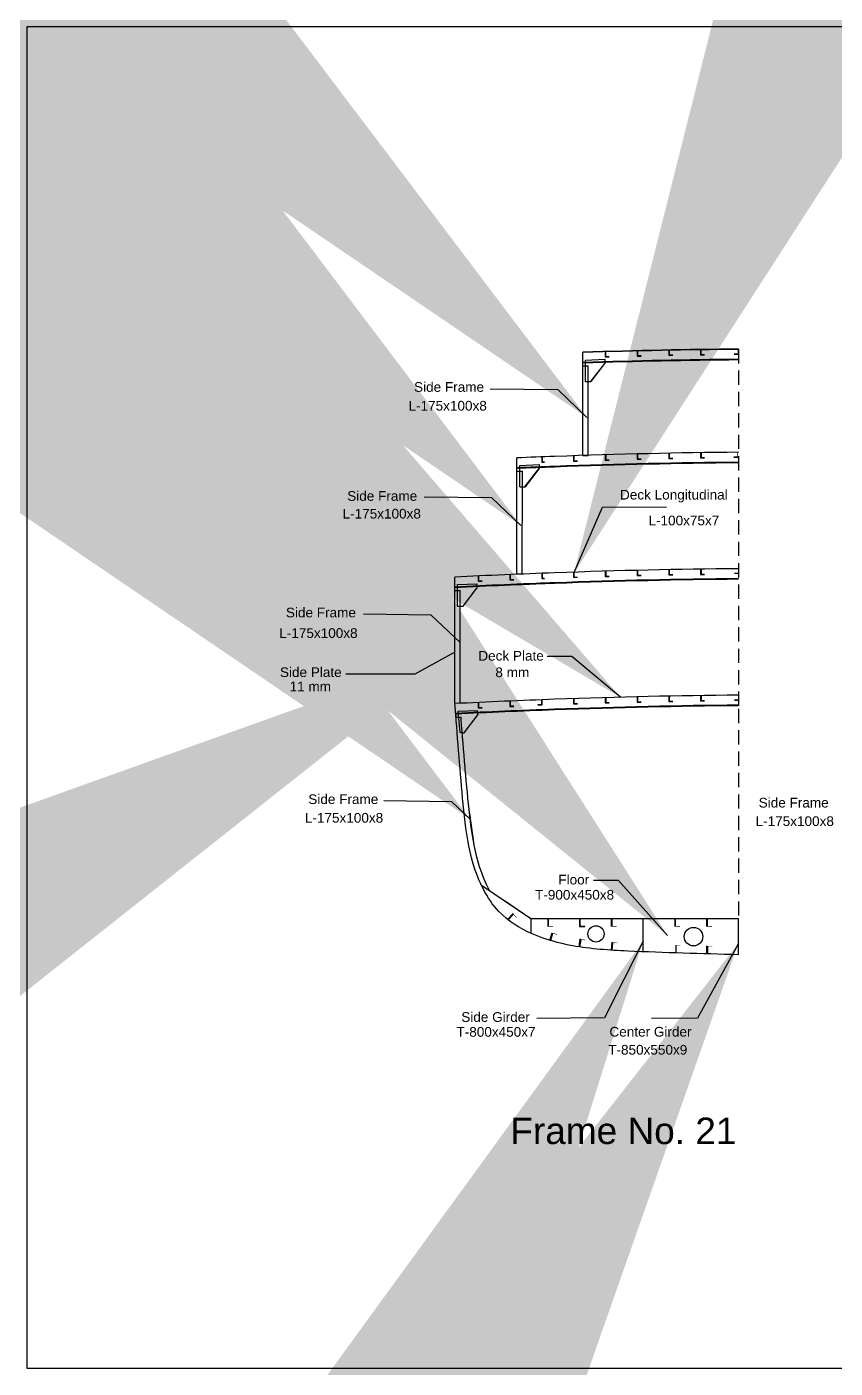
# Model space of a CAD drawing. Header units: inches. Extents: x 19.8 to 70.8, y 11.9 to 35.4.
# Drawn here: x 19.78 to 33.93, y 11.85 to 35.36 of the extents above; entities that cross this region are included whole.
import ezdxf
from ezdxf.enums import TextEntityAlignment as Align

# ---------------------------------------------------------------- set-up
doc = ezdxf.new("R2010")
doc.units = ezdxf.units.IN
doc.header["$MEASUREMENT"] = 0
doc.linetypes.add('C_SOLID_M', pattern=[0])
doc.linetypes.add('HIDDEN', pattern=[0.375, 0.25, -0.125])
for name, color, linetype in [('1', 7, 'Continuous'), ('DITTOS', 2, 'C_SOLID_M'), ('L', 3, 'Continuous'), ('T', 4, 'Continuous')]:
    doc.layers.add(name, color=color, linetype=linetype)
doc.layers.add('hatch', color=255, linetype='Continuous', lineweight=9)
doc.layers.add('Text', color=7, linetype='Continuous', lineweight=13)
doc.styles.get("Standard").update_dxf_attribs({"font": 'arial.ttf'})
doc.dimstyles.get("Standard").update_dxf_attribs({"dimtxt": 0.18, "dimasz": 0.18, "dimexe": 0.18, "dimexo": 0.0625, "dimgap": 0.09, "dimtad": 0, "dimtih": 1, "dimtoh": 1, "dimdec": 4, "dimzin": 0, "dimdsep": 46, "dimtxsty": 'Standard', "dimcen": 0.09, "dimadec": 0, "dimazin": 0, "dimtfac": 1, "dimtdec": 4, "dimtofl": 0, "dimtmove": 0, "dimatfit": 3, "dimfxl": 1, "dimtolj": 1, "dimtzin": 0, "dimarcsym": 0})

msp = doc.modelspace()

# ---------------------------------------------------------------- hatches: boundary and pattern name
at = {"layer": 'L'}
h = msp.add_hatch(color=256, dxfattribs=at)
h.dxf.hatch_style = 1
h.paths.add_polyline_path([(29.91263753515063, 29.66743245836022), (29.90614643515062, 29.66743245836022), (29.90614643515062, 29.57470245836022), (29.97569393515061, 29.57470245836022), (29.97569393515061, 29.58119355836023), (29.91263753515063, 29.58119355836023)])
h = msp.add_hatch(color=256, dxfattribs=at)
h.dxf.hatch_style = 1
h.paths.add_polyline_path([(30.46903686806412, 29.682316099595), (30.46254576806417, 29.682316099595), (30.46254576806417, 29.58958609959501), (30.53209326806416, 29.58958609959501), (30.53209326806416, 29.59607719959499), (30.46903686806412, 29.59607719959499)])
h = msp.add_hatch(color=256, dxfattribs=at)
h.dxf.hatch_style = 1
h.paths.add_polyline_path([(31.0258593544879, 29.69446854606415), (31.01936825448789, 29.69446854606415), (31.01936825448789, 29.60173854606415), (31.08891575448788, 29.60173854606415), (31.08891575448788, 29.60822964606416), (31.0258593544879, 29.60822964606416)])
h = msp.add_hatch(color=256, dxfattribs=at)
h.dxf.hatch_style = 1
h.paths.add_polyline_path([(31.58174527587833, 29.70373139696867), (31.57525417587838, 29.70373139696867), (31.57525417587838, 29.61100139696867), (31.64480167587837, 29.61100139696867), (31.64480167587837, 29.61749249696868), (31.58174527587833, 29.61749249696868)])
h = msp.add_hatch(color=256, dxfattribs=at)
h.dxf.hatch_style = 1
h.paths.add_polyline_path([(32.22299856140649, 29.71088962028302), (32.2294896614065, 29.71088962028302), (32.2294896614065, 29.61815962028303), (32.15994216140651, 29.61815962028303), (32.15994216140651, 29.62465072028303), (32.22299856140649, 29.62465072028303)])
h = msp.add_hatch(color=256, dxfattribs=at)
h.dxf.hatch_style = 1
h.paths.add_polyline_path([(28.84349066835654, 27.72939088917177), (28.84349066835654, 27.73588198917176), (28.80002883862769, 27.73588198917178), (28.80002883862769, 27.82212088917177), (28.79353773862768, 27.82212088917177), (28.79353773862768, 27.72939088917177)])
h = msp.add_hatch(color=256, dxfattribs=at)
h.dxf.hatch_style = 1
h.paths.add_polyline_path([(29.35604933047379, 27.84184971755553), (29.34955823047379, 27.84184971755553), (29.34955823047379, 27.74911971755554), (29.41910573047383, 27.74911971755554), (29.41910573047383, 27.75561081755554), (29.35604933047379, 27.75561081755554)])
h = msp.add_hatch(color=256, dxfattribs=at)
h.dxf.hatch_style = 1
h.paths.add_polyline_path([(29.91286138472992, 27.85929194186362), (29.90637028472991, 27.85929194186362), (29.90637028472991, 27.76656194186362), (29.97591778472996, 27.76656194186362), (29.97591778472996, 27.77305304186363), (29.91286138472992, 27.77305304186363)])
h = msp.add_hatch(color=256, dxfattribs=at)
h.dxf.hatch_style = 1
h.paths.add_polyline_path([(30.46926071764347, 27.8741755830984), (30.46276961764346, 27.8741755830984), (30.46276961764346, 27.78144558309841), (30.53231711764345, 27.78144558309841), (30.53231711764345, 27.78793668309838), (30.46926071764347, 27.78793668309838)])
h = msp.add_hatch(color=256, dxfattribs=at)
h.dxf.hatch_style = 1
h.paths.add_polyline_path([(31.02608320406719, 27.88632802956754), (31.01959210406724, 27.88632802956754), (31.01959210406724, 27.79359802956755), (31.08913960406723, 27.79359802956755), (31.08913960406723, 27.80008912956755), (31.02608320406719, 27.80008912956755)])
h = msp.add_hatch(color=256, dxfattribs=at)
h.dxf.hatch_style = 1
h.paths.add_polyline_path([(31.58196912545768, 27.89559088047207), (31.57547802545767, 27.89559088047207), (31.57547802545767, 27.80286088047207), (31.64502552545767, 27.80286088047207), (31.64502552545767, 27.80935198047208), (31.58196912545768, 27.80935198047208)])
h = msp.add_hatch(color=256, dxfattribs=at)
h.dxf.hatch_style = 1
h.paths.add_polyline_path([(32.22069442464232, 27.90263634167031), (32.22718552464227, 27.90263634167031), (32.22718552464227, 27.80990634167028), (32.15763802464228, 27.80990634167028), (32.15763802464228, 27.81639744167029), (32.22069442464232, 27.81639744167029)])
h = msp.add_hatch(color=256, dxfattribs=at)
h.dxf.hatch_style = 1
h.paths.add_polyline_path([(31.58196912545768, 25.85553088047208), (31.57547802545767, 25.85553088047208), (31.57547802545767, 25.76280088047208), (31.64502552545767, 25.76280088047208), (31.64502552545767, 25.76929198047209), (31.58196912545768, 25.76929198047209)])
h = msp.add_hatch(color=256, dxfattribs=at)
h.dxf.hatch_style = 1
h.paths.add_polyline_path([(32.2298159798889, 25.8626484090872), (32.2363070798889, 25.8626484090872), (32.2363070798889, 25.7699184090872), (32.16675957988891, 25.7699184090872), (32.16675957988891, 25.77640950908721), (32.2298159798889, 25.77640950908721)])
h = msp.add_hatch(color=256, dxfattribs=at)
h.dxf.hatch_style = 1
h.paths.add_polyline_path([(27.68747760705109, 25.73534691089917), (27.68098650705109, 25.73534691089917), (27.68098650705109, 25.64261691089915), (27.7505340070511, 25.64261691089915), (27.7505340070511, 25.64910801089916), (27.68747760705109, 25.64910801089916)])
h = msp.add_hatch(color=256, dxfattribs=at)
h.dxf.hatch_style = 1
h.paths.add_polyline_path([(28.24326814306894, 25.76001509519136), (28.23677704306894, 25.76001509519136), (28.23677704306894, 25.66728509519134), (28.30632454306892, 25.66728509519134), (28.30632454306892, 25.67377619519134), (28.24326814306894, 25.67377619519134)])
h = msp.add_hatch(color=256, dxfattribs=at)
h.dxf.hatch_style = 1
h.paths.add_polyline_path([(28.84349066835654, 25.68933088917179), (28.84349066835654, 25.69582198917177), (28.80002883862769, 25.69582198917177), (28.80002883862769, 25.78206088917178), (28.79353773862768, 25.78206088917178), (28.79353773862768, 25.68933088917179)])
h = msp.add_hatch(color=256, dxfattribs=at)
h.dxf.hatch_style = 1
h.paths.add_polyline_path([(28.84349066835659, 25.68933088917176), (28.84349066835659, 25.69582198917177), (28.80002883862769, 25.69582198917177), (28.80002883862769, 25.78206088917178), (28.79353773862768, 25.78206088917178), (28.79353773862768, 25.68933088917176)])
h = msp.add_hatch(color=256, dxfattribs=at)
h.dxf.hatch_style = 1
h.paths.add_polyline_path([(29.35604933047379, 25.80178971755554), (29.34955823047379, 25.80178971755554), (29.34955823047379, 25.70905971755555), (29.41910573047383, 25.70905971755555), (29.41910573047383, 25.71555081755555), (29.35604933047379, 25.71555081755555)])
h = msp.add_hatch(color=256, dxfattribs=at)
h.dxf.hatch_style = 1
h.paths.add_polyline_path([(29.91286138472992, 25.81923194186363), (29.90637028472991, 25.81923194186363), (29.90637028472991, 25.72650194186363), (29.97591778472996, 25.72650194186363), (29.97591778472996, 25.73299304186364), (29.91286138472992, 25.73299304186364)])
h = msp.add_hatch(color=256, dxfattribs=at)
h.dxf.hatch_style = 1
h.paths.add_polyline_path([(30.46926071764347, 25.83411558309841), (30.46276961764346, 25.83411558309841), (30.46276961764346, 25.74138558309839), (30.53231711764345, 25.74138558309839), (30.53231711764345, 25.74787668309839), (30.46926071764347, 25.74787668309839)])
h = msp.add_hatch(color=256, dxfattribs=at)
h.dxf.hatch_style = 1
h.paths.add_polyline_path([(31.02608320406719, 25.84626802956755), (31.01959210406724, 25.84626802956755), (31.01959210406724, 25.75353802956756), (31.08913960406723, 25.75353802956756), (31.08913960406723, 25.76002912956757), (31.02608320406719, 25.76002912956757)])
h = msp.add_hatch(color=256, dxfattribs=at)
h.dxf.hatch_style = 1
h.paths.add_polyline_path([(27.68747760705106, 23.51909991089919), (27.68098650705106, 23.51909991089919), (27.68098650705106, 23.42636991089917), (27.75053400705108, 23.42636991089917), (27.75053400705108, 23.43286101089917), (27.68747760705106, 23.43286101089917)])
h = msp.add_hatch(color=256, dxfattribs=at)
h.dxf.hatch_style = 1
h.paths.add_polyline_path([(28.24326814306891, 23.54376809519137), (28.23677704306891, 23.54376809519137), (28.23677704306891, 23.45103809519135), (28.3063245430689, 23.45103809519135), (28.3063245430689, 23.45752919519136), (28.24326814306891, 23.45752919519136)])
h = msp.add_hatch(color=256, dxfattribs=at)
h.dxf.hatch_style = 1
h.paths.add_polyline_path([(28.78704663862768, 23.56581388917179), (28.79353773862768, 23.56581388917179), (28.79353773862768, 23.47308388917177), (28.72399023862769, 23.47308388917177), (28.72399023862769, 23.47957498917178), (28.78704663862768, 23.47957498917178)])
h = msp.add_hatch(color=256, dxfattribs=at)
h.dxf.hatch_style = 1
h.paths.add_polyline_path([(28.74358480889883, 23.47308388917177), (28.74358480889883, 23.47957498917178), (28.78704663862768, 23.47957498917178), (28.78704663862768, 23.56581388917179), (28.79353773862773, 23.56581388917179), (28.79353773862773, 23.47308388917177)])
h = msp.add_hatch(color=256, dxfattribs=at)
h.dxf.hatch_style = 1
h.paths.add_polyline_path([(29.35604933047379, 23.58554271755555), (29.34955823047379, 23.58554271755555), (29.34955823047379, 23.49281271755556), (29.41910573047377, 23.49281271755556), (29.41910573047377, 23.49930381755554), (29.35604933047379, 23.49930381755554)])
h = msp.add_hatch(color=256, dxfattribs=at)
h.dxf.hatch_style = 1
h.paths.add_polyline_path([(29.91286138472992, 23.60298494186364), (29.90637028472991, 23.60298494186364), (29.90637028472991, 23.51025494186364), (29.97591778472996, 23.51025494186364), (29.97591778472996, 23.51674604186365), (29.91286138472992, 23.51674604186365)])
h = msp.add_hatch(color=256, dxfattribs=at)
h.dxf.hatch_style = 1
h.paths.add_polyline_path([(30.46926071764347, 23.6178685830984), (30.46276961764346, 23.6178685830984), (30.46276961764346, 23.5251385830984), (30.53231711764345, 23.5251385830984), (30.53231711764345, 23.53162968309841), (30.46926071764347, 23.53162968309841)])
h = msp.add_hatch(color=256, dxfattribs=at)
h.dxf.hatch_style = 1
h.paths.add_polyline_path([(31.02608320406719, 23.63002102956757), (31.01959210406724, 23.63002102956757), (31.01959210406724, 23.53729102956755), (31.08913960406717, 23.53729102956755), (31.08913960406717, 23.54378212956755), (31.02608320406719, 23.54378212956755)])
h = msp.add_hatch(color=256, dxfattribs=at)
h.dxf.hatch_style = 1
h.paths.add_polyline_path([(31.58196912545768, 23.63928388047209), (31.57547802545767, 23.63928388047209), (31.57547802545767, 23.54655388047207), (31.64502552545767, 23.54655388047207), (31.64502552545767, 23.55304498047207), (31.58196912545768, 23.55304498047207)])
h = msp.add_hatch(color=256, dxfattribs=at)
h.dxf.hatch_style = 1
h.paths.add_polyline_path([(32.22984493246769, 23.64640163923974), (32.2363360324677, 23.64640163923974), (32.2363360324677, 23.55367163923975), (32.16678853246771, 23.55367163923975), (32.16678853246771, 23.56016273923975), (32.22984493246769, 23.56016273923975)])
h = msp.add_hatch(color=256, dxfattribs=at)
h.dxf.hatch_style = 1
h.paths.add_polyline_path([(28.20346987053973, 19.71088125250037), (28.19672089160361, 19.71724048298212), (28.29210934883031, 19.81847516702329), (28.3595991381911, 19.75488286220547), (28.35323990770929, 19.74813388326938), (28.29249909728462, 19.80536695760539)])
h = msp.add_hatch(color=256, dxfattribs=at)
h.dxf.hatch_style = 1
h.paths.add_polyline_path([(28.90685476985285, 19.59950215454356), (28.99123906985286, 19.59950215454356), (28.99123906985286, 19.59115645454357), (28.89850906985289, 19.59115645454357), (28.89850906985289, 19.73025145454355), (28.90685476985285, 19.73025145454355)])
h = msp.add_hatch(color=256, dxfattribs=at)
h.dxf.hatch_style = 1
h.paths.add_polyline_path([(29.46325225412258, 19.59915032566745), (29.54763655412259, 19.59915032566745), (29.54763655412259, 19.59080462566746), (29.45490655412262, 19.59080462566746), (29.45490655412262, 19.72989962566747), (29.46325225412258, 19.72989962566747)])
h = msp.add_hatch(color=256, dxfattribs=at)
h.dxf.hatch_style = 1
h.paths.add_polyline_path([(30.0196322541226, 19.59915032566745), (30.10401655412261, 19.59915032566745), (30.10401655412261, 19.59080462566746), (30.01128655412259, 19.59080462566746), (30.01128655412259, 19.72989962566747), (30.0196322541226, 19.72989962566747)])
h = msp.add_hatch(color=256, dxfattribs=at)
h.dxf.hatch_style = 1
h.paths.add_polyline_path([(31.13239225412259, 19.59915032566745), (31.2167765541226, 19.59915032566745), (31.2167765541226, 19.59080462566746), (31.12404655412263, 19.59080462566746), (31.12404655412263, 19.72989962566747), (31.13239225412259, 19.72989962566747)])
h = msp.add_hatch(color=256, dxfattribs=at)
h.dxf.hatch_style = 1
h.paths.add_polyline_path([(31.68877225412261, 19.59915032566745), (31.77315655412262, 19.59915032566745), (31.77315655412262, 19.59080462566746), (31.6804265541226, 19.59080462566746), (31.6804265541226, 19.72989962566747), (31.68877225412261, 19.72989962566747)])
h = msp.add_hatch(color=256, dxfattribs=at)
h.dxf.hatch_style = 1
h.paths.add_polyline_path([(28.9444467522139, 19.34768361730268), (28.93554726224443, 19.35028892098609), (28.9746268174956, 19.48378127052856), (29.0636217171906, 19.4577282336944), (29.06101641350719, 19.44882874372489), (28.98092100378171, 19.47227647687563)])
h = msp.add_hatch(color=256, dxfattribs=at)
h.dxf.hatch_style = 1
h.paths.add_polyline_path([(29.45578711112856, 19.23526214251268), (29.44661633770791, 19.23663525717167), (29.46721305759292, 19.3741968584817), (29.55892079179958, 19.36046571189171), (29.55754767714056, 19.35129493847105), (29.47501071635459, 19.36365297040205)])
h = msp.add_hatch(color=256, dxfattribs=at)
h.dxf.hatch_style = 1
h.paths.add_polyline_path([(30.02345952829496, 19.17764399811665), (30.01421485202848, 19.17836821474706), (30.02507810148485, 19.31703835874444), (30.11752486414977, 19.30979619244018), (30.11680064751936, 19.3005515161737), (30.03359856112091, 19.30706946584753)])
h = msp.add_hatch(color=256, dxfattribs=at)
h.dxf.hatch_style = 1
h.paths.add_polyline_path([(31.13932531412663, 19.13058531270485), (31.13005231412663, 19.13058531270485), (31.13005231412663, 19.26968031270485), (31.2227823141266, 19.26968031270485), (31.2227823141266, 19.26040731270486), (31.13932531412663, 19.26040731270486)])
h = msp.add_hatch(color=256, dxfattribs=at)
h.dxf.hatch_style = 1
h.paths.add_polyline_path([(31.69461766411276, 19.24379107013317), (31.77807466411273, 19.24379107013317), (31.77807466411273, 19.25306407013316), (31.68534466411271, 19.25306407013316), (31.68534466411271, 19.11396907013315), (31.69461766411276, 19.11396907013315)])

# ---------------------------------------------------------------- linework, layer by layer
for p, q in [((29.51223047259984, 29.41834520031531), (29.60492836175775, 29.41834709460143)), ((29.55950222449537, 29.14055391396586), (29.559640619418, 29.51959149272271)), ((29.5596403497142, 29.51885282492224), (29.89532295072395, 29.5354717862883)), ((29.89532295072395, 29.5354717862883), (29.8968778959594, 29.45590187300355)), ((29.89686554728139, 29.47985743552499), (29.89777589907702, 29.45584269601059)), ((29.55950222449537, 29.14055391396586), (29.65348767534516, 29.14055391396586)), ((29.60493403847564, 29.14055391396586), (29.64376555655672, 29.14050744568952)), ((29.62566867534516, 29.14055391396586), (29.65348767534516, 29.14055391396586)), ((28.35496879352296, 27.57287150692805), (28.45649096361197, 27.57287150692805)), ((28.40988117606531, 27.29508037671527), (28.41001957098794, 27.67411795547213)), ((28.41001930128414, 27.67337928767166), (28.74570190229389, 27.68999824903772)), ((28.73960386820452, 27.63438374213773), (28.74051422000015, 27.61036900262333)), ((28.74570190229389, 27.68999824903772), (28.74725684752934, 27.61042833575297)), ((28.40988117606531, 27.29508037671527), (28.5038666269151, 27.29508037671527)), ((28.45531299004559, 27.29508037671527), (28.49712399938591, 27.29502104358563)), ((28.4760476269151, 27.29508037671527), (28.5038666269151, 27.29508037671527)), ((27.27257431470749, 25.48323344842481), (27.36631838880797, 25.48364556417031)), ((27.32074406972065, 25.20521837616595), (27.32088246464329, 25.5842559549228)), ((27.32088219493948, 25.58351728712234), (27.65656479594923, 25.6001362484884)), ((27.65656479594923, 25.6001362484884), (27.65811974118468, 25.52056633520365)), ((27.32074406972065, 25.20521837616595), (27.41472952057045, 25.20521837616595)), ((27.38691052057045, 25.20521837616595), (27.41472952057045, 25.20521837616595)), ((27.28706313420064, 23.31393788035602), (27.29141827685799, 23.25847252852192)), ((27.3291442395287, 23.36386937795448), (27.66932184753691, 23.38068549508952)), ((27.36387537434646, 22.98972616457506), (27.3291442395287, 23.36386937795448)), ((27.67260856067783, 23.30100360052016), (27.66932184753691, 23.38068549508952)), ((27.67129154177913, 23.33293293433555), (27.67260856067783, 23.30100360052016)), ((27.29141827630792, 23.25847253552736), (27.37995048743498, 23.26227677595501)), ((27.40139934006872, 22.9897224170136), (27.36387537434646, 22.98972616457506)), ((27.40139934006359, 22.9897224170136), (27.43285152249193, 22.9897224170136)), ((32.2368065508974, 19.09861618997095), (32.23578102947999, 19.7298397198217))]:
    msp.add_line(p, q)
for points, knots in [([(32.2368065508974, 19.09861618997095), (31.91406754883476, 19.10749027914516), (31.26849889688187, 19.12524094996233), (30.29532081143226, 19.1581764133148), (29.1887912183289, 19.22482379591788), (28.0390785751478, 19.63258124699468), (27.55731956094539, 20.65593571606265), (27.43311591524999, 21.52308385268538), (27.36193931472565, 22.36289321710776), (27.31013275626521, 23.01992457843932), (27.28042836499835, 23.3984541849181), (27.27257431470749, 23.49858429543067)], [0, 0, 0, 0, 1.045175912128833, 2.090645383235891, 3.140311811427495, 4.673968384529376, 5.69589006816108, 6.611497276192241, 7.516014588880256, 8.419473361936081, 8.744400357978343, 8.744400357978343, 8.744400357978343, 8.744400357978343]), ([(27.45320824432397, 22.3442000150731), (27.45202845252284, 22.35855730159048), (27.42803199847781, 22.65136413006094), (27.40390834502039, 22.95730988948668), (27.38099463365736, 23.24898356620491), (27.37995048743498, 23.26227677595501)], [7.469431359757863, 7.469431359757863, 7.469431359757863, 7.469431359757863, 7.516014588880256, 8.419473361936081, 8.462614777694123, 8.462614777694123, 8.462614777694123, 8.462614777694123])]:
    msp.add_open_spline(points, degree=3, knots=knots)
at = {"layer": '1'}
for p, q in [((29.51223047259984, 27.84698612195362), (29.51223047259984, 29.65522112195361)), ((29.65348767534516, 29.14055391396586), (29.8968778959594, 29.45590187300355)), ((29.65348767534516, 29.14055391396586), (29.8968778959594, 29.45590187300355)), ((29.65694259022787, 29.14438924130676), (29.89669962841376, 29.45567042481333)), ((28.35496879352296, 25.76463650692924), (28.35496879352296, 27.80469650692923)), ((28.49712399938591, 27.29502104358563), (28.74051422000015, 27.61036900262333)), ((28.5038666269151, 27.29508037671527), (28.74725684752934, 27.61042833575297)), ((28.5038666269151, 27.29508037671527), (28.74725684752934, 27.61042833575297)), ((28.5073215417978, 27.29891570405618), (28.7470785799837, 27.61019688756274)), ((27.27257431470749, 23.49858429543067), (27.27257431470749, 25.71483129543068)), ((27.41472952057045, 25.20521837616595), (27.65811974118468, 25.52056633520365)), ((27.41472952057045, 25.20521837616595), (27.65811974118468, 25.52056633520365)), ((27.41818443545315, 25.20905370350686), (27.65794147363904, 25.52033488701342)), ((27.43285152249193, 22.9897224170136), (27.67260856067783, 23.30100360052016)), ((28.60252324535693, 19.73028797168771), (27.7382635465516, 20.31101439302587)), ((28.60252324535693, 19.73028797168768), (28.14050260576369, 20.0407358532518)), ((32.23680655088391, 19.72983959329837), (28.60252324535693, 19.73028797168768)), ((28.60252324537717, 19.73028781352926), (28.60253647083653, 19.47352326167153)), ((30.5676665508839, 19.15056208114521), (30.5676665508839, 19.72983959329837))]:
    msp.add_line(p, q, dxfattribs=at)
at = {"layer": '1', "linetype": 'HIDDEN'}
for p, q in [((32.23620443341125, 29.71098410378643), (32.23623488393567, 23.4085086983155)), ((32.23623488393567, 23.4085086983155), (32.23578102947999, 19.7298397198217))]:
    msp.add_line(p, q, dxfattribs=at)
at = {"layer": '1'}
for points in [[(32.23620443341125, 29.71098410378643), (31.33617397970805, 29.70391153445609), (30.45330471712513, 29.68561135050289), (29.51223047259984, 29.65522112195361)], [(32.23620443341125, 29.70593318214929), (31.33617397970805, 29.69886061281896), (30.45330471712513, 29.68056042886576), (29.51223047259984, 29.65017020031646)]]:
    msp.add_open_spline(points, degree=3, dxfattribs=at)
for points, knots in [([(32.23620443341125, 27.90274910378642), (31.18081144075603, 27.89445567318017), (29.94908401621971, 27.86612534486774), (28.57780815027994, 27.81381227990338), (28.35496879352299, 27.80469650692923)], [0, 0, 0, 0, 3.543673992781829, 4.230333842983715, 4.230333842983715, 4.230333842983715, 4.230333842983715]), ([(32.23620443341125, 27.90274910378642), (31.18081144075603, 27.89445567318017), (29.94908401621971, 27.86612534486774), (28.57780815027994, 27.81381227990338), (28.35496879352299, 27.80469650692923)], [0, 0, 0, 0, 3.543673992781829, 4.230333842983717, 4.230333842983717, 4.230333842983717, 4.230333842983717]), ([(32.23620443341125, 25.86268910378643), (31.18081144075597, 25.85439567318015), (29.62149359334115, 25.81853060621755), (27.83852772089504, 25.74422948340862), (27.27257431470749, 25.71483129543066)], [0, 0, 0, 0, 3.543673992781829, 5.355434108622392, 5.355434108622392, 5.355434108622392, 5.355434108622392]), ([(32.23620443341125, 23.64644210378644), (31.18081144075603, 23.63814867318017), (29.6214935933412, 23.60228360621756), (27.83852772089504, 23.52798248340863), (27.27257431470749, 23.49858429543067)], [0, 0, 0, 0, 3.543673992781829, 5.355434108622417, 5.355434108622417, 5.355434108622417, 5.355434108622417])]:
    msp.add_open_spline(points, degree=3, knots=knots, dxfattribs=at)
at = {"layer": 'DITTOS', "color": 2, "true_color": 0xffff00}
msp.add_lwpolyline([(19.77774868766886, 11.85384920377536), (70.82645836726743, 11.85384920377536), (70.82645836726743, 35.35803531580298), (19.77774868766886, 35.35803531580298)], close=True, dxfattribs=at)
at = {"layer": 'L'}
for p, q in [((29.60492356395003, 29.65313034169881), (29.60492346073423, 29.65818126007655)), ((29.90614643515062, 29.66743245836022), (29.90614643515062, 29.57470245836022)), ((29.91263753515063, 29.66743245836022), (29.91263753515063, 29.58119355836023)), ((30.46254576806417, 29.682316099595), (30.46254576806417, 29.58958609959501)), ((30.46903686806412, 29.682316099595), (30.46903686806412, 29.59607719959499)), ((31.01936825448789, 29.69446854606415), (31.01936825448789, 29.60173854606415)), ((31.0258593544879, 29.69446854606415), (31.0258593544879, 29.60822964606416)), ((31.57525417587838, 29.70373139696867), (31.57525417587838, 29.61100139696867)), ((31.58174527587833, 29.70373139696867), (31.58174527587833, 29.61749249696868)), ((31.58174527587833, 29.61749249696868), (31.64480167587837, 29.61749249696868)), ((32.22299856140649, 29.62465072028303), (32.15994216140651, 29.62465072028303)), ((32.2294896614065, 29.61815962028303), (32.15994216140651, 29.61815962028303)), ((29.90614643515062, 29.57470245836022), (29.97569393515061, 29.57470245836022)), ((29.91263753515063, 29.58119355836023), (29.97569393515061, 29.58119355836023)), ((30.46254576806417, 29.58958609959501), (30.53209326806416, 29.58958609959501)), ((30.46903686806412, 29.59607719959499), (30.53209326806416, 29.59607719959499)), ((31.01936825448789, 29.60173854606415), (31.08891575448788, 29.60173854606415)), ((31.0258593544879, 29.60822964606416), (31.08891575448788, 29.60822964606416)), ((31.57525417587838, 29.61100139696867), (31.64480167587837, 29.61100139696867)), ((28.79353773862768, 27.82212088917177), (28.79353773862768, 27.72939088917177)), ((28.80002883862769, 27.82212088917177), (28.80002883862769, 27.73588198917178)), ((28.80002883862769, 27.73588198917178), (28.84349066835654, 27.73588198917176)), ((29.34955823047379, 27.84184971755553), (29.34955823047379, 27.74911971755554)), ((29.34955823047379, 27.74911971755554), (29.41910573047383, 27.74911971755554)), ((29.35604933047379, 27.84184971755553), (29.35604933047379, 27.75561081755554)), ((29.35604933047379, 27.75561081755554), (29.41910573047383, 27.75561081755554)), ((29.51223047259984, 27.84698612195362), (29.51223047259984, 27.93971612195362)), ((29.51223047259984, 27.84698612195362), (29.60496047259986, 27.84698612195362)), ((29.90637028472991, 27.85929194186362), (29.90637028472991, 27.76656194186362)), ((29.90637028472991, 27.76656194186362), (29.97591778472996, 27.76656194186362)), ((29.91286138472992, 27.85929194186362), (29.91286138472992, 27.77305304186363)), ((29.91286138472992, 27.77305304186363), (29.97591778472996, 27.77305304186363)), ((30.46276961764346, 27.8741755830984), (30.46276961764346, 27.78144558309841)), ((30.46276961764346, 27.78144558309841), (30.53231711764345, 27.78144558309841)), ((30.46926071764347, 27.8741755830984), (30.46926071764347, 27.78793668309838)), ((30.46926071764347, 27.78793668309838), (30.53231711764345, 27.78793668309838)), ((31.01959210406724, 27.88632802956754), (31.01959210406724, 27.79359802956755)), ((31.01959210406724, 27.79359802956755), (31.08913960406723, 27.79359802956755)), ((31.02608320406719, 27.88632802956754), (31.02608320406719, 27.80008912956755)), ((31.02608320406719, 27.80008912956755), (31.08913960406723, 27.80008912956755)), ((31.57547802545767, 27.89559088047207), (31.57547802545767, 27.80286088047207)), ((31.57547802545767, 27.80286088047207), (31.64502552545767, 27.80286088047207)), ((31.58196912545768, 27.89559088047207), (31.58196912545768, 27.80935198047208)), ((31.58196912545768, 27.80935198047208), (31.64502552545767, 27.80935198047208)), ((32.22069442464232, 27.81639744167029), (32.15763802464228, 27.81639744167029)), ((32.22718552464227, 27.80990634167028), (32.15763802464228, 27.80990634167028)), ((28.79353773862768, 27.72939088917177), (28.84349066835654, 27.72939088917177)), ((31.57547802545767, 25.85553088047208), (31.57547802545767, 25.76280088047208)), ((31.58196912545768, 25.85553088047208), (31.58196912545768, 25.76929198047209)), ((27.68098650705109, 25.73534691089917), (27.68098650705109, 25.64261691089915)), ((27.68098650705109, 25.64261691089915), (27.7505340070511, 25.64261691089915)), ((27.68747760705109, 25.73534691089917), (27.68747760705109, 25.64910801089916)), ((27.68747760705109, 25.64910801089916), (27.7505340070511, 25.64910801089916)), ((28.23677704306894, 25.76001509519136), (28.23677704306894, 25.66728509519134)), ((28.23677704306894, 25.66728509519134), (28.30632454306892, 25.66728509519134)), ((28.24326814306894, 25.76001509519136), (28.24326814306894, 25.67377619519134)), ((28.24326814306894, 25.67377619519134), (28.30632454306892, 25.67377619519134)), ((28.79353773862768, 25.78206088917178), (28.79353773862768, 25.68933088917179)), ((28.79353773862768, 25.78206088917178), (28.79353773862768, 25.68933088917176)), ((28.79353773862768, 25.68933088917179), (28.84349066835654, 25.68933088917179)), ((28.79353773862768, 25.68933088917176), (28.84349066835659, 25.68933088917176)), ((28.80002883862769, 25.78206088917178), (28.80002883862769, 25.69582198917177)), ((28.80002883862769, 25.78206088917178), (28.80002883862769, 25.69582198917177)), ((28.80002883862769, 25.69582198917177), (28.84349066835654, 25.69582198917177)), ((28.80002883862769, 25.69582198917177), (28.84349066835659, 25.69582198917177)), ((29.34955823047379, 25.80178971755554), (29.34955823047379, 25.70905971755555)), ((29.35604933047379, 25.80178971755554), (29.35604933047379, 25.71555081755555)), ((29.35604933047379, 25.71555081755555), (29.41910573047383, 25.71555081755555)), ((29.90637028472991, 25.81923194186363), (29.90637028472991, 25.72650194186363)), ((29.90637028472991, 25.72650194186363), (29.97591778472996, 25.72650194186363)), ((29.91286138472992, 25.81923194186363), (29.91286138472992, 25.73299304186364)), ((29.91286138472992, 25.73299304186364), (29.97591778472996, 25.73299304186364)), ((30.46276961764346, 25.83411558309841), (30.46276961764346, 25.74138558309839)), ((30.46276961764346, 25.74138558309839), (30.53231711764345, 25.74138558309839)), ((30.46926071764347, 25.83411558309841), (30.46926071764347, 25.74787668309839)), ((30.46926071764347, 25.74787668309839), (30.53231711764345, 25.74787668309839)), ((31.01959210406724, 25.84626802956755), (31.01959210406724, 25.75353802956756)), ((31.01959210406724, 25.75353802956756), (31.08913960406723, 25.75353802956756)), ((31.02608320406719, 25.84626802956755), (31.02608320406719, 25.76002912956757)), ((31.02608320406719, 25.76002912956757), (31.08913960406723, 25.76002912956757)), ((31.57547802545767, 25.76280088047208), (31.64502552545767, 25.76280088047208)), ((31.58196912545768, 25.76929198047209), (31.64502552545767, 25.76929198047209)), ((32.2298159798889, 25.77640950908721), (32.16675957988891, 25.77640950908721)), ((27.68098650705106, 23.51909991089919), (27.68098650705106, 23.42636991089917)), ((27.68098650705106, 23.51909991089919), (27.68747760705106, 23.51909991089919)), ((27.68747760705106, 23.51909991089919), (27.68747760705106, 23.43286101089917)), ((28.23677704306891, 23.54376809519137), (28.23677704306891, 23.45103809519135)), ((28.24326814306891, 23.54376809519137), (28.24326814306891, 23.45752919519136)), ((28.78704663862768, 23.56581388917179), (28.78704663862768, 23.47957498917178)), ((28.78704663862768, 23.56581388917179), (28.78704663862768, 23.47957498917178)), ((28.79353773862773, 23.56581388917179), (28.79353773862773, 23.47308388917177)), ((28.79353773862768, 23.56581388917179), (28.79353773862768, 23.47308388917177)), ((29.34955823047379, 23.58554271755555), (29.34955823047379, 23.49281271755556)), ((29.35604933047379, 23.58554271755555), (29.35604933047379, 23.49930381755554)), ((29.90637028472991, 23.60298494186364), (29.90637028472991, 23.51025494186364)), ((29.90637028472991, 23.51025494186364), (29.97591778472996, 23.51025494186364)), ((29.91286138472992, 23.60298494186364), (29.91286138472992, 23.51674604186365)), ((29.91286138472992, 23.51674604186365), (29.97591778472996, 23.51674604186365)), ((30.46276961764346, 23.6178685830984), (30.46276961764346, 23.5251385830984)), ((30.46276961764346, 23.5251385830984), (30.53231711764345, 23.5251385830984)), ((30.46926071764347, 23.6178685830984), (30.46926071764347, 23.53162968309841)), ((30.46926071764347, 23.53162968309841), (30.53231711764345, 23.53162968309841)), ((31.01959210406724, 23.63002102956757), (31.01959210406724, 23.53729102956755)), ((31.01959210406724, 23.53729102956755), (31.08913960406717, 23.53729102956755)), ((31.02608320406719, 23.63002102956757), (31.02608320406719, 23.54378212956755)), ((31.02608320406719, 23.54378212956755), (31.08913960406717, 23.54378212956755)), ((31.57547802545767, 23.63928388047209), (31.57547802545767, 23.54655388047207)), ((31.57547802545767, 23.54655388047207), (31.64502552545767, 23.54655388047207)), ((31.58196912545768, 23.63928388047209), (31.58196912545768, 23.55304498047207)), ((31.58196912545768, 23.55304498047207), (31.64502552545767, 23.55304498047207)), ((32.22984493246769, 23.56016273923975), (32.16678853246771, 23.56016273923975)), ((32.2363360324677, 23.55367163923975), (32.16678853246771, 23.55367163923975)), ((32.23620443341125, 23.64644210378644), (32.23620443341125, 23.56020320378643)), ((27.68098650705106, 23.42636991089917), (27.75053400705108, 23.42636991089917)), ((27.68747760705106, 23.43286101089917), (27.75053400705108, 23.43286101089917)), ((28.23677704306891, 23.45103809519135), (28.3063245430689, 23.45103809519135)), ((28.24326814306891, 23.45752919519136), (28.3063245430689, 23.45752919519136)), ((28.78704663862768, 23.47957498917178), (28.72399023862769, 23.47957498917178)), ((28.79353773862768, 23.47308388917177), (28.72399023862769, 23.47308388917177)), ((28.78704663862768, 23.47957498917178), (28.74358480889883, 23.47957498917178)), ((28.79353773862773, 23.47308388917177), (28.74358480889883, 23.47308388917177)), ((29.34955823047379, 23.49281271755556), (29.41910573047377, 23.49281271755556)), ((29.35604933047379, 23.49930381755554), (29.41910573047377, 23.49930381755554)), ((27.8959994856881, 20.20502608004796), (27.90292663792905, 20.20037148336075)), ((28.19672089160361, 19.71724048298212), (28.29210934883031, 19.81847516702329)), ((28.29249909728462, 19.80536695760539), (28.20346987053973, 19.71088125250037)), ((28.36550647090831, 19.88954786013665), (28.35780963508502, 19.89471963423356)), ((28.35780963508502, 19.89471963423356), (28.36473678732597, 19.89006503754632)), ((28.90778206985162, 19.73025145454355), (28.89850906985157, 19.73025145454355)), ((28.89850906985284, 19.73025145454355), (28.90685476985285, 19.73025145454355)), ((28.89850906985289, 19.73025145454355), (28.89850906985289, 19.59115645454357)), ((28.90685476985285, 19.73025145454355), (28.90685476985285, 19.59950215454356)), ((29.46417955412256, 19.72989962566747), (29.45490655412257, 19.72989962566747)), ((29.45490655412257, 19.72989962566747), (29.46325225412258, 19.72989962566747)), ((29.45490655412262, 19.72989962566747), (29.45490655412262, 19.59080462566746)), ((29.45490655412262, 19.59080462566746), (29.54763655412259, 19.59080462566746)), ((29.46325225412258, 19.72989962566747), (29.46325225412258, 19.59915032566745)), ((29.46325225412258, 19.59915032566745), (29.54763655412259, 19.59915032566745)), ((29.54763655412259, 19.59080462566746), (29.54763655412259, 19.59915032566745)), ((30.02055955412258, 19.72989962566747), (30.01128655412259, 19.72989962566747)), ((30.01128655412259, 19.72989962566747), (30.0196322541226, 19.72989962566747)), ((30.01128655412259, 19.72989962566747), (30.01128655412259, 19.59080462566746)), ((30.0196322541226, 19.72989962566747), (30.0196322541226, 19.59915032566745)), ((31.13331955412257, 19.72989962566747), (31.12404655412258, 19.72989962566747)), ((31.12404655412258, 19.72989962566747), (31.13239225412259, 19.72989962566747)), ((31.12404655412263, 19.72989962566747), (31.12404655412263, 19.59080462566746)), ((31.13239225412259, 19.72989962566747), (31.13239225412259, 19.59915032566745)), ((31.68969955412259, 19.72989962566747), (31.6804265541226, 19.72989962566747)), ((31.6804265541226, 19.72989962566747), (31.68877225412256, 19.72989962566747)), ((31.6804265541226, 19.72989962566747), (31.6804265541226, 19.59080462566746)), ((31.68877225412261, 19.72989962566747), (31.68877225412261, 19.59915032566745)), ((28.93554726224443, 19.35028892098609), (28.9746268174956, 19.48378127052856)), ((28.98092100378171, 19.47227647687563), (28.9444467522139, 19.34768361730268)), ((29.44661633770791, 19.23663525717167), (29.46721305759292, 19.3741968584817)), ((29.47501071635459, 19.36365297040205), (29.45578711112856, 19.23526214251268)), ((30.01421485202848, 19.17836821474706), (30.02507810148485, 19.31703835874444)), ((30.03359856112091, 19.30706946584753), (30.02345952829496, 19.17764399811665)), ((31.13932531412663, 19.26040731270486), (31.13932531412663, 19.13058531270485)), ((31.68534466411271, 19.11396907013315), (31.68534466411271, 19.25306407013316)), ((31.69461766411276, 19.24379107013317), (31.69461766411276, 19.11396907013315))]:
    msp.add_line(p, q, dxfattribs=at)
at = {"layer": 'L', "linetype": 'ByBlock'}
for p, q in [((29.60496047259986, 27.84698612195362), (29.60492836175775, 29.41834709460143)), ((28.44883927226997, 25.76844053615702), (28.45644981662977, 27.57287150692805)), ((27.36530431470752, 23.50234253524254), (27.36631838880797, 25.48364556417031)), ((27.52842003395211, 21.57126480109598), (27.60400712229866, 21.02443600067039))]:
    msp.add_line(p, q, dxfattribs=at)
for centre, radius in [((29.74413531559465, 19.46307059696791), 0.1418576945086245), ((31.45110733190554, 19.415728472869), 0.1625042741359579)]:
    msp.add_circle(centre, radius, dxfattribs=at)
msp.add_open_spline([(27.88726413183005, 20.21089567085745), (27.8014532231286, 20.36616906745311), (27.62862903057058, 20.8070869354259), (27.525745842307, 21.52538279939245), (27.47847988802341, 22.07609570193592), (27.45320824432397, 22.3442000150731)], degree=3, knots=[5.128064575614344, 5.128064575614344, 5.128064575614344, 5.128064575614344, 5.69589006816108, 6.611497276192241, 7.482252917340912, 7.482252917340912, 7.482252917340912, 7.482252917340912], dxfattribs=at)
at = {"layer": 'T', "linetype": 'ByBlock'}
for points in [[(32.2357584688526, 29.53158287948011), (31.33587018799341, 29.5245114273645), (30.45313767696543, 29.50621590747456), (29.51223047259984, 29.47583429847234)], [(32.23620443341125, 29.52047318214811), (31.33617397970805, 29.51340061281779), (30.45330471712513, 29.49510042886459), (29.51223047259984, 29.46471020031531)]]:
    msp.add_open_spline(points, degree=3, dxfattribs=at)
for points, knots in [([(32.2357584688526, 27.72839880111724), (31.18036547619738, 27.72010537051096), (29.94863805166106, 27.69177504219856), (28.57736218572129, 27.63946197723421), (28.35452282896434, 27.63034620426003)], [0, 0, 0, 0, 3.543673992781829, 4.230333842983717, 4.230333842983717, 4.230333842983717, 4.230333842983717]), ([(32.23620443341125, 27.71728910378524), (31.18081144075597, 27.70899567317899), (29.94908401621966, 27.68066534486656), (28.57780815027991, 27.62835227990224), (28.35496879352296, 27.61923650692805)], [0, 0, 0, 0, 3.543673992781829, 4.230333842983717, 4.230333842983717, 4.230333842983717, 4.230333842983717]), ([(32.23455423390729, 25.68833880111725), (31.17916124125206, 25.68004537051097), (29.62035607508754, 25.64419209546584), (27.83804992421445, 25.56992803486265), (27.27257431470749, 25.54056669405839)], [0, 0, 0, 0, 3.543673992781829, 5.353673319018652, 5.353673319018652, 5.353673319018652, 5.353673319018652]), ([(32.23500019846594, 25.67722910378525), (31.17960720581071, 25.668935673179), (29.62066349457259, 25.63307921152996), (27.8381790677639, 25.55880513619354), (27.27257431470749, 25.52943383950837)], [0, 0, 0, 0, 3.543673992781829, 5.354149148250016, 5.354149148250016, 5.354149148250016, 5.354149148250016]), ([(32.2357584688526, 25.68833880111725), (31.18036547619738, 25.68004537051097), (29.94863805166106, 25.65171504219857), (28.57736218572129, 25.59940197723422), (28.35452282896434, 25.59028620426004)], [0, 0, 0, 0, 3.543673992781829, 4.230333842983717, 4.230333842983717, 4.230333842983717, 4.230333842983717]), ([(32.23620443341125, 25.67722910378525), (31.18081144075597, 25.668935673179), (29.94908401621966, 25.64060534486658), (28.57780815027991, 25.58829227990222), (28.35496879352296, 25.57917650692806)], [0, 0, 0, 0, 3.543673992781829, 4.230333842983717, 4.230333842983717, 4.230333842983717, 4.230333842983717]), ([(32.23500019846594, 23.47210970379244), (31.17960720581071, 23.46381627318616), (29.62489222140215, 23.42805707430568), (27.84784761138561, 23.35408839915122), (27.28619312037155, 23.32502045839308)], [0, 0, 0, 0, 3.543673992781829, 5.339625702669814, 5.339625702669814, 5.339625702669814, 5.339625702669814]), ([(32.23500019846594, 23.46098210378643), (31.17960720581071, 23.45268867318015), (29.6251622165155, 23.41693568431827), (27.84846481537918, 23.34298648910799), (27.28706313420064, 23.31393788035601)], [0, 0, 0, 0, 3.543673992781829, 5.338698411905073, 5.338698411905073, 5.338698411905073, 5.338698411905073])]:
    msp.add_open_spline(points, degree=3, knots=knots, dxfattribs=at)

# ---------------------------------------------------------------- texts
at = {"layer": 'Text', "ltscale": 0.5}
for s, p in [('Side Frame', (27.17056532631885, 29.04699867559105)), ('L-175x100x8', (27.14617290303754, 28.71829939066833)), ('Side Frame', (25.99985241319473, 27.13734132740769)), ('Deck Longitudinal', (31.10682991405739, 27.15968393202158)), ('L-175x100x8', (25.99163170384416, 26.82676485218954)), ('L-100x75x7', (31.28196839727597, 26.7077970397313)), ('Side Frame', (24.92676141034508, 25.0952641608269)), ('L-175x100x8', (24.88351245391407, 24.73488106512655)), ('Deck Plate', (28.25640523091657, 24.33702844734521)), ('Side Plate', (24.7500767360562, 24.04952531625194)), ('8 mm', (28.27802125349381, 24.04758584655331)), ('11 mm', (24.74047167048338, 23.79873748598159)), ('Side Frame', (25.31860500271755, 21.82424547662591)), ('Side Frame', (33.20501028540249, 21.76320275939355)), ('L-175x100x8', (25.33180101089512, 21.49764137940911)), ('L-175x100x8', (33.22340677520701, 21.43922413468695)), ('Floor', (29.3541208569826, 20.414366807068)), ('T-900x450x8', (29.36827307929344, 20.14881015012594)), ('Side Girder', (27.98431359389556, 18.00697609951833)), ('T-800x450x7', (27.99273650420637, 17.74639102527969)), ('Center Girder', (30.69711688438288, 17.74897343264524)), ('T-850x550x9', (30.64935944315749, 17.43347115365425))]:
    msp.add_text(s, height=0.1698006941877905, dxfattribs=at).set_placement(p, align=Align.MIDDLE_CENTER)
at = {"layer": 'Text', "insert": (28.24363053832308, 16.24490731557169), "char_height": 0.46365, "attachment_point": 1}
msp.add_mtext_dynamic_manual_height_columns('Frame No. 21', width=5.604986928638, gutter_width=0.9273, heights=[0], dxfattribs=at)

# ---------------------------------------------------------------- leaders
at = {"layer": 'hatch', "ltscale": 0.5}
for points in [[(29.58561605970582, 28.51338069053917), (29.07821746025452, 28.99612888586947), (27.89143397133571, 29.00818898281809)], [(28.42842275365418, 26.62044828002437), (27.92102415420285, 27.10319647535467), (26.73424066528407, 27.11525657230328)], [(29.35604933047379, 25.7817713092434), (29.85840797014281, 26.9399321037058), (30.97590609132163, 26.9493136272907)], [(27.3658530562302, 24.56871214817319), (26.85845445677887, 25.05146034350349), (25.67167096786009, 25.0635204404521)], [(27.27257431470749, 24.40258421069086), (26.56968388950384, 24.01243195123873), (25.36202126220138, 24.01595875210544)], [(30.17150543436398, 23.61023321985154), (29.31915622826293, 24.32256403740159), (28.88607525142927, 24.32241915334861)], [(27.53974646864112, 21.47288721979682), (27.21651100802143, 21.78041927733432), (26.02972751910264, 21.79247937428293)], [(30.99440361167835, 19.43738115957766), (30.13538686258592, 20.3972811875389), (29.70230588575226, 20.39713630348592)], [(30.5676665508839, 19.33573709329835), (29.89341396808767, 17.99438654032097), (28.70557663973188, 17.97931899056844)], [(32.23676112076591, 19.29661494518862), (31.52140609602645, 17.98957532461498), (30.71285682075395, 17.97931899056844)]]:
    msp.add_leader(points, dimstyle='Standard', override={"dimasz": 100, "dimtad": 0}, dxfattribs=at)

doc.saveas('drawing.dxf')
